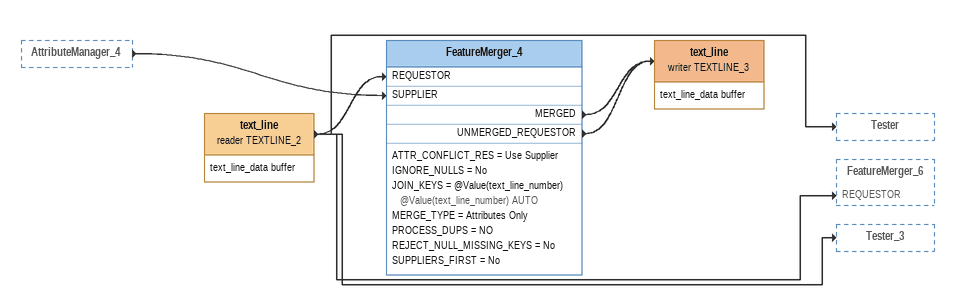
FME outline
AttributeManager_4 [outside]
    -> FeatureMerger_4 [SUPPLIER]
text_line (reader TEXTLINE_2)
    attributes: text_line_data buffer
    -> Tester
    -> FeatureMerger_4 [REQUESTOR]
    -> FeatureMerger_6 [REQUESTOR]
    -> Tester_3
FeatureMerger_4
    ATTR_CONFLICT_RES = Use Supplier
    IGNORE_NULLS = No
    JOIN_KEYS = @Value(text_line_number) @Value(text_line_number) AUTO
    MERGE_TYPE = Attributes Only
    PROCESS_DUPS = NO
    REJECT_NULL_MISSING_KEYS = No
    SUPPLIERS_FIRST = No
    MERGED -> text_line (writer TEXTLINE_3)
    UNMERGED_REQUESTOR -> text_line (writer TEXTLINE_3)
text_line (writer TEXTLINE_3)
    attributes: text_line_data buffer
